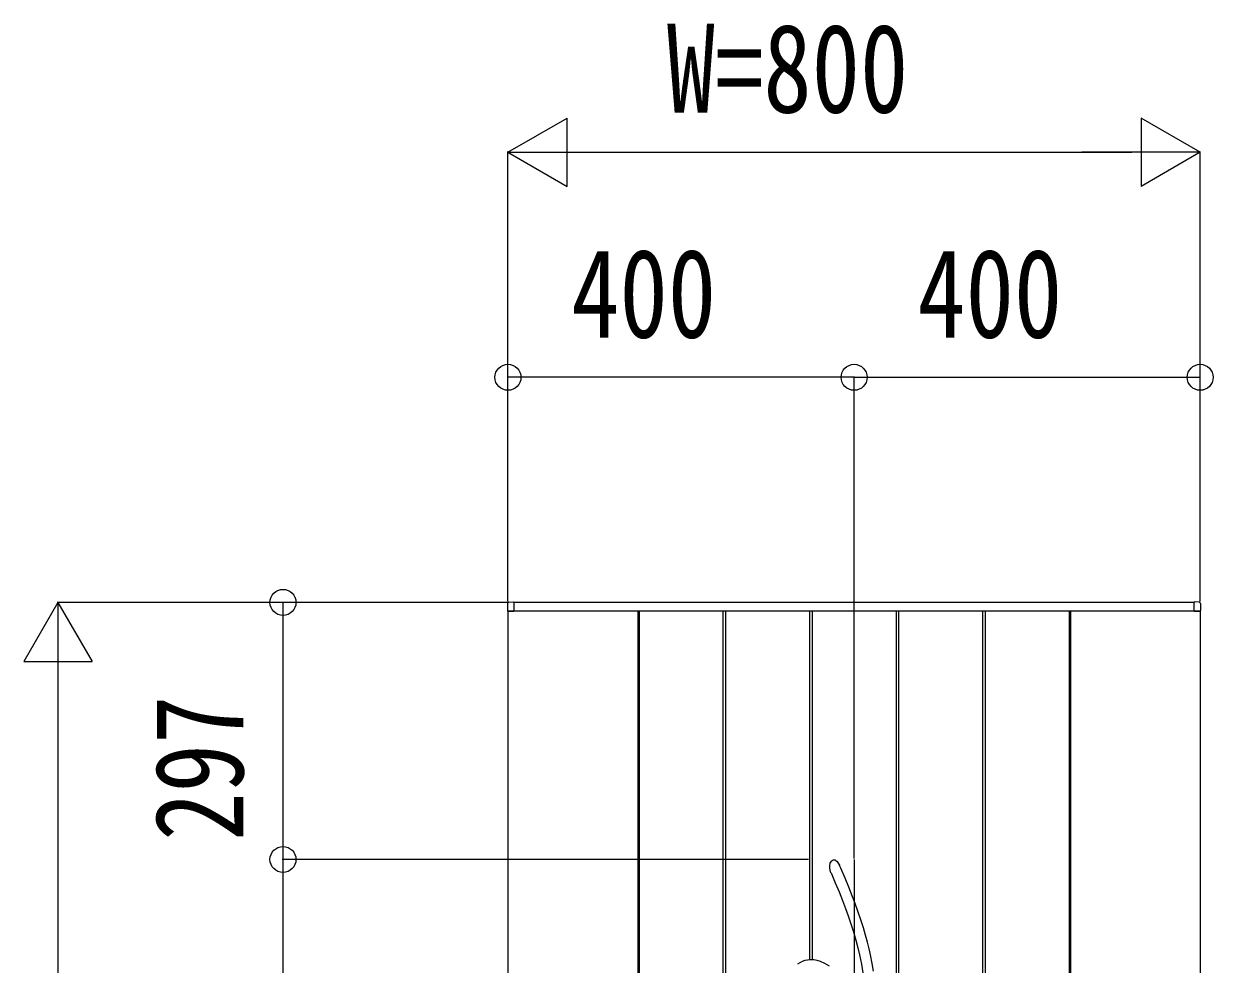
# Model space of a CAD drawing. Units: millimetres, scale not verified. Extents: x -14718 to 14718, y -10395 to 10395.
# Drawn here: x -11977 to -10602, y 2695 to 3781 of the extents above; entities that cross this region are included whole.
import ezdxf
from ezdxf.enums import TextEntityAlignment as Align

# ---------------------------------------------------------------- set-up
doc = ezdxf.new("R2010")
doc.units = ezdxf.units.MM
doc.header["$LTSCALE"] = 40
for name, color, linetype in [('0-3_YKK_13', 4, 'Continuous'), ('0-4_YKK_A1', 4, 'Continuous'), ('0-5_YKK_D', 6, 'Continuous')]:
    doc.layers.add(name, color=color, linetype=linetype)
doc.styles.add('ＭＳ ゴシック', font='')
doc.styles.get('ＭＳ ゴシック').set_extended_font_data('MS Gothic')

msp = doc.modelspace()

# ---------------------------------------------------------------- linework, layer by layer
at = {"layer": '0-3_YKK_13'}
msp.add_line((-11017.43, 2815.5), (-11017.43, 1815.5), dxfattribs=at)
for points in [[(-11044.11, 2800.23), (-11044.11, 2800.23), (-11044.12, 2800.26), (-11044.19, 2800.43), (-11044.55, 2801.37), (-11045.49, 2805.31), (-11045.56, 2808.17), (-11044.96, 2811.1), (-11044.39, 2812.39), (-11043.57, 2813.61), (-11042.7, 2814.45), (-11041.58, 2815.06), (-11040.8, 2815.22), (-11040, 2815.16), (-11039.36, 2814.96), (-11038.36, 2814.38), (-11037.04, 2813.11), (-11035.68, 2811.24), (-11034.46, 2809.12), (-11034.28, 2808.74)], [(-10994.96, 2686.56), (-10996.55, 2695.53), (-10998.55, 2705.41), (-11000.13, 2712.41), (-11001.98, 2719.89), (-11004.14, 2727.91), (-11006.65, 2736.54), (-11009.59, 2745.85), (-11013.03, 2755.95), (-11016.11, 2764.49), (-11019.59, 2773.65), (-11023.5, 2783.48), (-11027.89, 2794.06), (-11032.82, 2805.47), (-11034.29, 2808.74)], [(-11044.11, 2800.23), (-11044.09, 2800.18), (-11039.12, 2788.66), (-11034.69, 2777.99), (-11030.76, 2768.07), (-11027.28, 2758.84), (-11024.19, 2750.22), (-11021.46, 2742.15), (-11018.21, 2731.85), (-11015.48, 2722.35), (-11013.18, 2713.54), (-11011.24, 2705.33), (-11008.98, 2694.48), (-11007.18, 2684.49), (-11005.74, 2675.23), (-11004.59, 2666.77)], [(-11046.01, 2692.17), (-11051.05, 2695.35), (-11056.41, 2697.75), (-11060.14, 2698.84), (-11064.02, 2699.48), (-11068.05, 2699.59), (-11071.16, 2699.28), (-11074.26, 2698.63), (-11077.27, 2697.63), (-11080.13, 2696.27), (-11082.84, 2694.47)]]:
    msp.add_lwpolyline(points, dxfattribs=at)
at = {"layer": '0-4_YKK_A1'}
for p, q in [((-11417.93, 3111.13), (-11417.93, 3103)), ((-11416.52, 3112.63), (-11410.96, 3112.97)), ((-10624.43, 3112.5), (-11410.43, 3112.5)), ((-11410.43, 3102.5), (-11410.43, 3112.5)), ((-11410.43, 3102.8), (-11410.43, 3112.47)), ((-10624.43, 3102.5), (-10624.43, 3112.5)), ((-10624.43, 3102.8), (-10624.43, 3112.47)), ((-10618.34, 3112.63), (-10623.9, 3112.97)), ((-10616.93, 3111.13), (-10616.93, 3103)), ((-11417.43, 3102.5), (-11417.43, 1522.5)), ((-10617.43, 3102.5), (-11417.43, 3102.5)), ((-11410.43, 3102.5), (-11417.43, 3102.5)), ((-11417.43, 3102.5), (-11410.73, 3102.5)), ((-11410.73, 3102.5), (-11410.73, 3102.5)), ((-11267.43, 3102.5), (-11267.43, 1522.5)), ((-11265.93, 3102.5), (-11265.93, 1522.5)), ((-11168.93, 3102.5), (-11168.93, 1522.5)), ((-11165.93, 3102.5), (-11165.93, 1522.5)), ((-11068.93, 3102.5), (-11068.93, 2699.5)), ((-11065.93, 3102.5), (-11065.93, 2699.53)), ((-10968.93, 3102.5), (-10968.93, 2379.91)), ((-10965.93, 3102.5), (-10965.93, 2381.84)), ((-10868.93, 3102.5), (-10868.93, 1522.5)), ((-10865.93, 3102.5), (-10865.93, 1522.5)), ((-10768.93, 3102.5), (-10768.93, 1522.5)), ((-10767.43, 3102.5), (-10767.43, 1522.5)), ((-10624.43, 3102.5), (-10617.43, 3102.5)), ((-10617.43, 3102.5), (-10624.13, 3102.5)), ((-10624.13, 3102.5), (-10624.13, 3102.5)), ((-10617.43, 3102.5), (-10617.43, 1522.5))]:
    msp.add_line(p, q, dxfattribs=at)
for centre, radius, start, end in [((-11416.43, 3111.13), 1.5, 93.5, 180), ((-11410.93, 3112.47), 0.5, 0, 93.5), ((-10623.93, 3112.47), 0.5, 86.5, 180), ((-10618.43, 3111.13), 1.5, 0, 86.5), ((-11417.43, 3103), 0.5, 180, 270), ((-11410.73, 3102.8), 0.3, 270, 0), ((-10624.13, 3102.8), 0.3, 180, 270), ((-10617.43, 3103), 0.5, 270, 0)]:
    msp.add_arc(centre, radius, start, end, dxfattribs=at)
at = {"layer": '0-5_YKK_D'}
for p, q in [((-11417.43, 3632.5), (-11349.01, 3672)), ((-11349.01, 3593), (-11349.01, 3672)), ((-10617.43, 3632.5), (-10685.85, 3672)), ((-10685.85, 3672), (-10685.85, 3593)), ((-11417.43, 3114.5), (-11417.43, 3633.5)), ((-11417.43, 3632.5), (-11349.01, 3593)), ((-11417.43, 3632.5), (-11280.6, 3632.5)), ((-11338.43, 3632.5), (-10696.43, 3632.5)), ((-10617.43, 3632.5), (-10754.26, 3632.5)), ((-10617.43, 3632.5), (-10685.85, 3593)), ((-10617.43, 3114.5), (-10617.43, 3633.5)), ((-11417.43, 3113.5), (-11417.43, 3373.5)), ((-11017.43, 3372.5), (-11417.43, 3372.5)), ((-11017.43, 2816.5), (-11017.43, 3373.5)), ((-11017.43, 2816.5), (-11017.43, 3373.5)), ((-11017.43, 3372.5), (-10617.43, 3372.5)), ((-10617.43, 3113.5), (-10617.43, 3373.5)), ((-11937.43, 3112.5), (-11976.93, 3044.08)), ((-11419.43, 3112.5), (-11938.43, 3112.5)), ((-11937.43, 3112.5), (-11897.93, 3044.08)), ((-11937.43, 3112.5), (-11937.43, 2975.67)), ((-11418.43, 3112.5), (-11678.43, 3112.5)), ((-11677.43, 3112.5), (-11677.43, 2815.5)), ((-11976.93, 3044.08), (-11897.93, 3044.08)), ((-11937.43, 3033.5), (-11937.43, 1591.5)), ((-11069.93, 2815.5), (-11678.43, 2815.5)), ((-11069.93, 2815.5), (-11678.43, 2815.5)), ((-11677.43, 2815.5), (-11677.43, 1815.5))]:
    msp.add_line(p, q, dxfattribs=at)
for centre in [(-11417.43, 3372.5), (-11017.43, 3372.5), (-11017.43, 3372.5), (-10617.43, 3372.5), (-11677.43, 3112.5), (-11677.43, 2815.5), (-11677.43, 2815.5)]:
    msp.add_circle(centre, 15, dxfattribs=at)

# ---------------------------------------------------------------- texts
at = {"layer": '0-5_YKK_D', "style": 'ＭＳ ゴシック', "width": 0.8}
for s, p in [('W=800', (-11233.96, 3647.5)), ('400', (-11344.36, 3387.5)), ('400', (-10944.36, 3387.5))]:
    msp.add_text(s, height=102.6, dxfattribs=at).set_placement(p, align=Align.BOTTOM_LEFT)
msp.add_text('297', height=102.6, rotation=90, dxfattribs=at).set_placement((-11692.43, 2837.07), align=Align.BOTTOM_LEFT)

doc.saveas('drawing.dxf')
